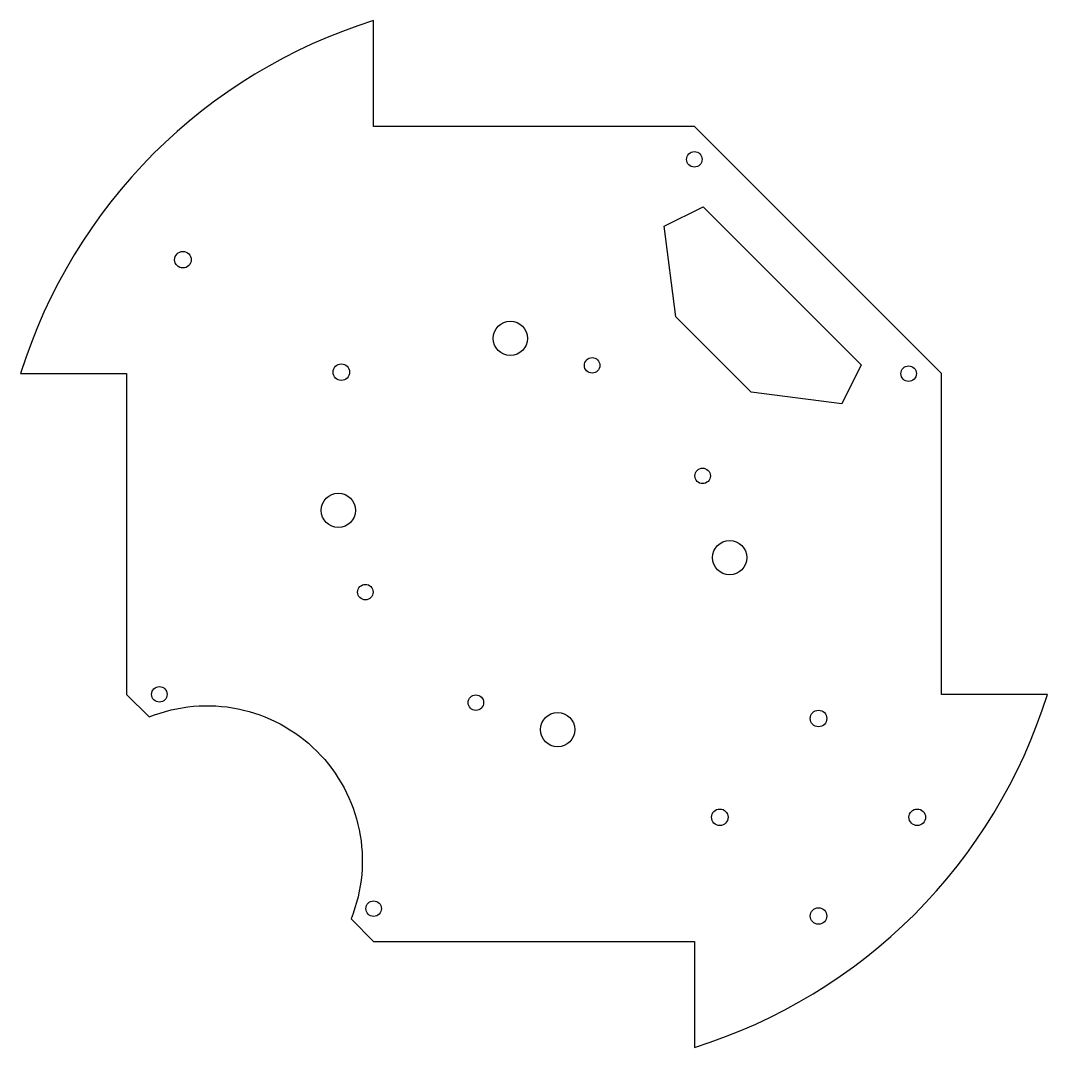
# Model space of a CAD drawing. Header units: millimetres. Extents: x -99 to 99, y -99 to 99.
import ezdxf

# ---------------------------------------------------------------- set-up
doc = ezdxf.new("R2010")
doc.units = ezdxf.units.MM
doc.linetypes.add('K5LT32768', pattern=[0])
doc.linetypes.add('K5LT32769', pattern=[0])

msp = doc.modelspace()

# ---------------------------------------------------------------- linework, layer by layer
at = {"linetype": 'K5LT32769'}
msp.add_lwpolyline([(-31, 99.27, 0.246159), (-99.27, 31), (-78.77, 31), (-78.77, -31), (-74.4, -35.37, -0.661127), (-35.37, -74.4), (-31, -78.77), (31, -78.77), (31, -99.27, 0.246159), (99.27, -31), (78.77, -31), (78.77, 31), (31, 78.77), (-31, 78.77)], format="xyb", close=True, dxfattribs=at)
msp.add_lwpolyline([(42, 27.44), (27.44, 42), (25.17, 59.54), (32.69, 63.24), (63.24, 32.69), (59.54, 25.17)], close=True, dxfattribs=at)
at = {"linetype": 'K5LT32768'}
for centre, radius in [((31, 72.43), 1.5), ((-67.88, 53.03), 1.6), ((-4.57, 37.82), 3.3), ((11.24, 32.6), 1.5), ((-37.25, 31.29), 1.6), ((72.43, 31), 1.5), ((32.6, 11.24), 1.5), ((-37.82, 4.57), 3.3), ((37.82, -4.57), 3.3), ((-32.6, -11.24), 1.5), ((-72.43, -31), 1.5), ((-11.24, -32.6), 1.5), ((4.57, -37.82), 3.3), ((55.01, -35.67), 1.6), ((35.92, -54.77), 1.6), ((74.1, -54.77), 1.6), ((-31, -72.43), 1.5), ((55.01, -73.86), 1.6)]:
    msp.add_circle(centre, radius, dxfattribs=at)

doc.saveas('drawing.dxf')
